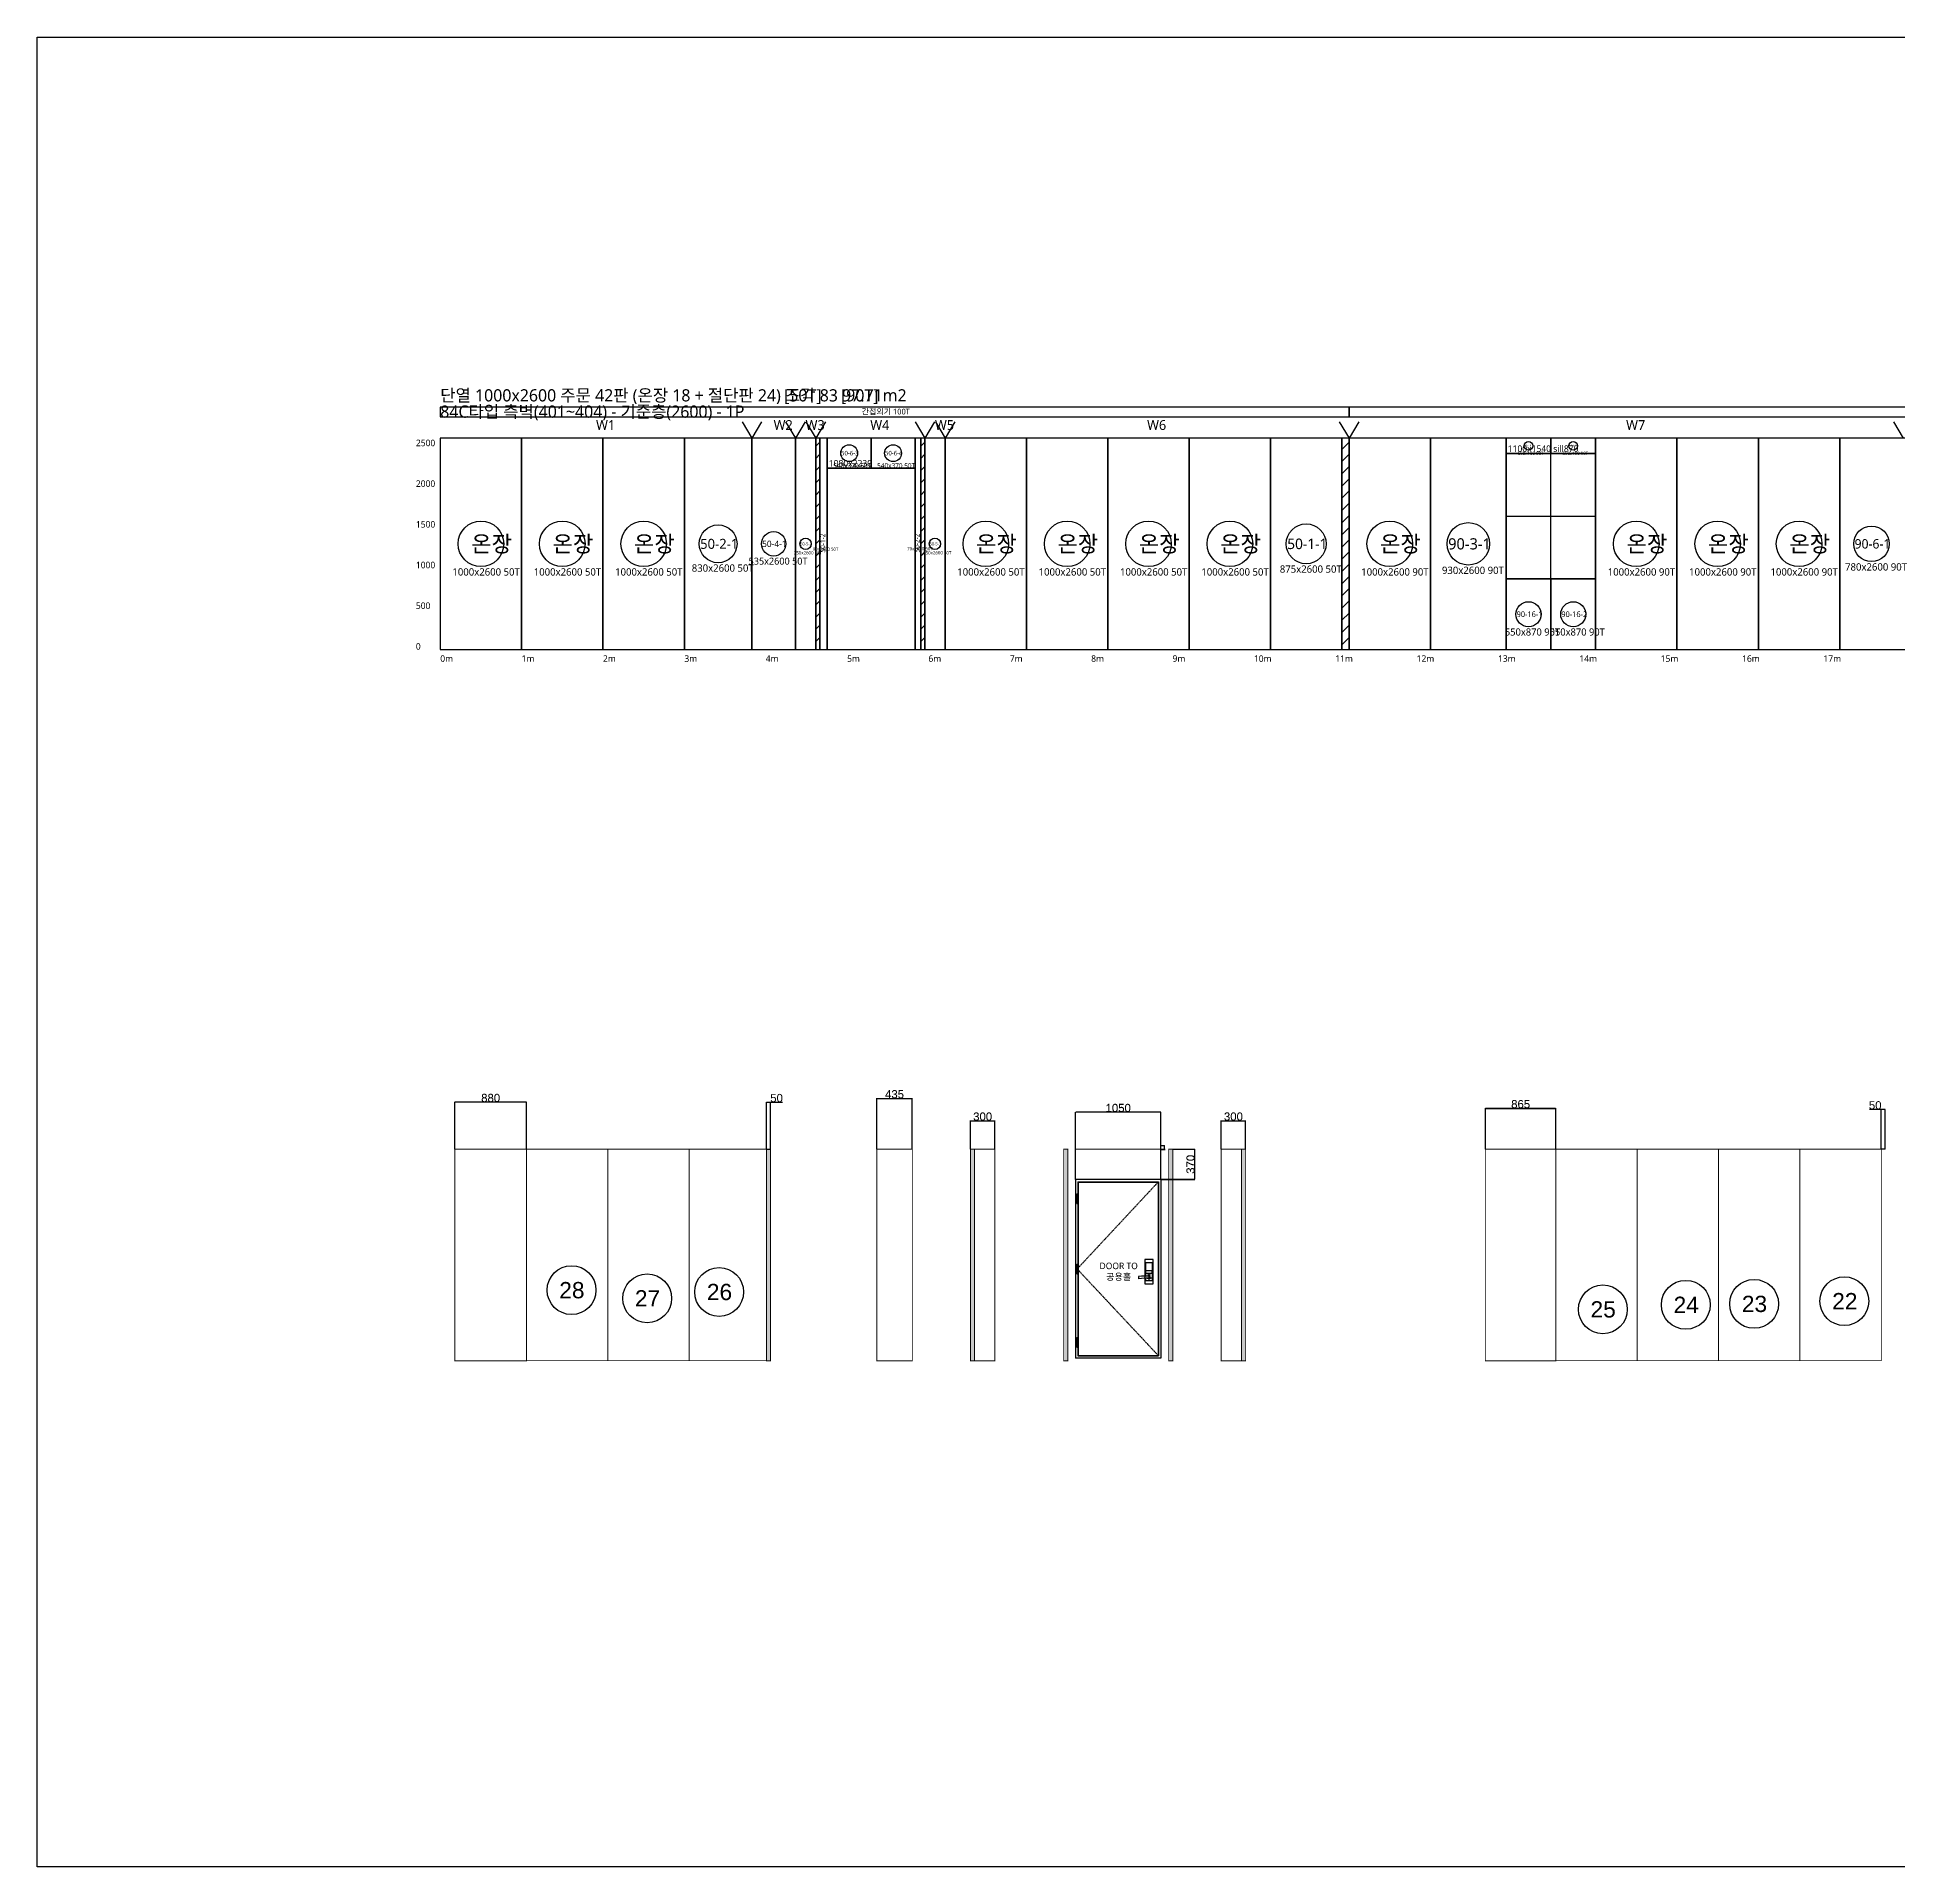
# Model space of a CAD drawing. Header units: millimetres. Extents: x 55547 to 190849, y 191990 to 326950.
# Drawn here: x 55547 to 78426, y 304468 to 326950 of the extents above; entities that cross this region are included whole.
import ezdxf
from ezdxf.enums import TextEntityAlignment as Align

# ---------------------------------------------------------------- set-up
doc = ezdxf.new("R2010")
doc.units = ezdxf.units.MM
doc.linetypes.add('CENN', pattern=[6.3, 4, -1, 0.3, -1])
doc.layers.get('Defpoints').update_dxf_attribs({"color": 144})
for name, color, linetype in [('000_50T 1pcs', 3, 'Continuous'), ('000_50T 갯수', 2, 'Continuous'), ('000_골조', 2, 'Continuous'), ('000_삭제분', 4, 'Continuous'), ('ELEV_DOOR', 6, 'Continuous'), ('ELEV_INSUL', 4, 'Continuous'), ('ELEV_INSUL_LAP', 30, 'Continuous'), ('ELEV_INSUL_TXT', 2, 'Continuous'), ('ELEV_OUTLINE', 7, 'Continuous'), ('ELEV_TEXT', 7, 'Continuous'), ('ELEV_WALL_DIV', 8, 'Continuous'), ('ELEV_WINDOW', 5, 'Continuous')]:
    doc.layers.add(name, color=color, linetype=linetype)
doc.styles.add('ELEV_KR', font='malgun.ttf')
doc.styles.get("Standard").update_dxf_attribs({"font": 'arial.ttf'})
doc.styles.add('YE-TEXT', font='malgun.ttf')
doc.dimstyles.new('ISO-25', dxfattribs={"dimtxt": 2.5, "dimasz": 2.5, "dimexe": 1.25, "dimexo": 0.625, "dimtad": 1, "dimtxsty": 'Standard', "dimcen": 2.5, "dimadec": 0, "dimazin": 0, "dimtfac": 1, "dimtmove": 0, "dimatfit": 3, "dimfxl": 1, "dimarcsym": 0})

# ---------------------------------------------------------------- blocks, each defined once
blk = doc.blocks.new('*D632')
at = {"layer": '000_50T 1pcs', "color": 0, "lineweight": -2, "transparency": 16777216}
for p, q in [((70099, 313287), (70099, 313637)), ((70101, 313636), (70396, 313636)), ((70399, 313287), (70399, 313637))]:
    blk.add_line(p, q, dxfattribs=at)
at = {"layer": '000_50T 1pcs', "color": 0, "transparency": 16777216}
for points in [[(70101, 313636), (70101, 313635), (70099, 313636)], [(70396, 313636), (70396, 313635), (70399, 313636)]]:
    blk.add_solid(points, dxfattribs=at)
at = {"layer": 'Defpoints', "color": 0, "transparency": 16777216}
for p in [(70399, 313636), (70099, 313286, 0), (70399, 313286, 0)]:
    blk.add_point(p, dxfattribs=at)
at = {"layer": '000_50T 1pcs', "color": 0, "transparency": 16777216, "insert": (70249, 313687), "char_height": 100, "attachment_point": 5}
blk.add_mtext('300', dxfattribs=at)
blk = doc.blocks.new('*D633')
at = {"layer": '000_50T 1pcs', "color": 0, "lineweight": -2, "transparency": 16777216}
for p, q in [((69504, 313286), (69775, 313286)), ((69773, 312919), (69773, 313284)), ((69359, 312916), (69775, 312916))]:
    blk.add_line(p, q, dxfattribs=at)
at = {"layer": '000_50T 1pcs', "color": 0, "transparency": 16777216}
for points in [[(69773, 313284), (69774, 313284), (69773, 313286)], [(69773, 312919), (69774, 312919), (69773, 312916)]]:
    blk.add_solid(points, dxfattribs=at)
at = {"layer": 'Defpoints', "color": 0, "transparency": 16777216}
for p in [(69503, 313286, 0), (69773, 313286), (69358, 312916, 0)]:
    blk.add_point(p, dxfattribs=at)
at = {"layer": '000_50T 1pcs', "color": 0, "transparency": 16777216, "insert": (69722, 313101), "char_height": 100, "attachment_point": 5, "rotation": 90}
blk.add_mtext('370', dxfattribs=at)
blk = doc.blocks.new('*D634')
at = {"layer": '000_50T 1pcs', "color": 0, "lineweight": -2, "transparency": 16777216}
for p, q in [((68308, 312917), (68308, 313742)), ((69356, 313741), (68311, 313741)), ((69358, 312917), (69358, 313742))]:
    blk.add_line(p, q, dxfattribs=at)
at = {"layer": '000_50T 1pcs', "color": 0, "transparency": 16777216}
for points in [[(68311, 313741), (68311, 313741), (68308, 313741)], [(69356, 313741), (69356, 313741), (69358, 313741)]]:
    blk.add_solid(points, dxfattribs=at)
at = {"layer": 'Defpoints', "color": 0, "transparency": 16777216}
for p in [(68308, 313741), (68308, 312916, 0), (69358, 312916, 0)]:
    blk.add_point(p, dxfattribs=at)
at = {"layer": '000_50T 1pcs', "color": 0, "transparency": 16777216, "insert": (68833, 313793), "char_height": 100, "attachment_point": 5}
blk.add_mtext('1050', dxfattribs=at)
blk = doc.blocks.new('*D635')
at = {"layer": '000_50T 1pcs', "color": 0, "lineweight": -2, "transparency": 16777216}
for p, q in [((67017, 313287), (67017, 313637)), ((67020, 313636), (67315, 313636)), ((67317, 313287), (67317, 313637))]:
    blk.add_line(p, q, dxfattribs=at)
at = {"layer": '000_50T 1pcs', "color": 0, "transparency": 16777216}
for points in [[(67020, 313636), (67020, 313635), (67017, 313636)], [(67315, 313636), (67315, 313635), (67317, 313636)]]:
    blk.add_solid(points, dxfattribs=at)
at = {"layer": 'Defpoints', "color": 0, "transparency": 16777216}
for p in [(67317, 313636), (67017, 313286, 0), (67317, 313286, 0)]:
    blk.add_point(p, dxfattribs=at)
at = {"layer": '000_50T 1pcs', "color": 0, "transparency": 16777216, "insert": (67167, 313687), "char_height": 100, "attachment_point": 5}
blk.add_mtext('300', dxfattribs=at)
blk = doc.blocks.new('*D636')
at = {"layer": '000_골조', "color": 0, "lineweight": -2, "transparency": 16777216}
for p, q in [((69358, 313287), (69358, 313333)), ((69361, 313332), (69400, 313332)), ((69403, 313287), (69403, 313333))]:
    blk.add_line(p, q, dxfattribs=at)
at = {"layer": '000_골조', "color": 0, "transparency": 16777216}
for points in [[(69361, 313333), (69361, 313332), (69358, 313332)], [(69400, 313333), (69400, 313332), (69403, 313332)]]:
    blk.add_solid(points, dxfattribs=at)
at = {"layer": 'Defpoints', "color": 0, "transparency": 16777216}
for p in [(69358, 313286), (69403, 313332), (69403, 313286, 0)]:
    blk.add_point(p, dxfattribs=at)
at = {"layer": '000_골조', "color": 0, "transparency": 16777216, "insert": (69381, 313334), "char_height": 2.5, "attachment_point": 5}
blk.add_mtext('44,38', dxfattribs=at)
blk = doc.blocks.new('*D574')
at = {"layer": '000_50T 1pcs', "color": 0, "lineweight": -2, "transparency": 16777216}
for p, q in [((78211, 313773), (78065, 313773)), ((78211, 313287), (78211, 313775)), ((78259, 313773), (78214, 313773)), ((78261, 313287), (78261, 313775))]:
    blk.add_line(p, q, dxfattribs=at)
at = {"layer": '000_50T 1pcs', "color": 0, "transparency": 16777216}
for points in [[(78214, 313774), (78214, 313773), (78211, 313773)], [(78259, 313774), (78259, 313773), (78261, 313773)]]:
    blk.add_solid(points, dxfattribs=at)
at = {"layer": 'Defpoints', "color": 0, "transparency": 16777216}
for p in [(78211, 313773), (78211, 313286), (78261, 313286)]:
    blk.add_point(p, dxfattribs=at)
at = {"layer": '000_50T 1pcs', "color": 0, "lineweight": 30, "transparency": 16777216, "insert": (78137, 313825), "char_height": 100, "attachment_point": 5}
blk.add_mtext('50', dxfattribs=at)
blk = doc.blocks.new('*D575')
at = {"layer": '000_50T 1pcs', "color": 0, "lineweight": -2, "transparency": 16777216}
for p, q in [((73346, 313287), (73346, 313790)), ((73349, 313789), (74209, 313789)), ((74211, 313287), (74211, 313790))]:
    blk.add_line(p, q, dxfattribs=at)
at = {"layer": '000_50T 1pcs', "color": 0, "transparency": 16777216}
for points in [[(73349, 313789), (73349, 313788), (73346, 313789)], [(74209, 313789), (74209, 313788), (74211, 313789)]]:
    blk.add_solid(points, dxfattribs=at)
at = {"layer": 'Defpoints', "color": 0, "transparency": 16777216}
for p in [(74211, 313789), (73346, 313286), (74211, 313286)]:
    blk.add_point(p, dxfattribs=at)
at = {"layer": '000_50T 1pcs', "color": 0, "lineweight": 30, "transparency": 16777216, "insert": (73779, 313840), "char_height": 100, "attachment_point": 5}
blk.add_mtext('865', dxfattribs=at)
blk = doc.blocks.new('*D576')
at = {"layer": '000_50T 1pcs', "color": 0, "lineweight": -2, "transparency": 16777216}
for p, q in [((65867, 313287), (65867, 313911)), ((65869, 313910), (66299, 313910)), ((66302, 313287), (66302, 313911))]:
    blk.add_line(p, q, dxfattribs=at)
at = {"layer": '000_50T 1pcs', "color": 0, "transparency": 16777216}
for points in [[(65869, 313910), (65869, 313909), (65867, 313910)], [(66299, 313910), (66299, 313909), (66302, 313910)]]:
    blk.add_solid(points, dxfattribs=at)
at = {"layer": 'Defpoints', "color": 0, "transparency": 16777216}
for p in [(66302, 313910), (65867, 313286), (66302, 313286)]:
    blk.add_point(p, dxfattribs=at)
at = {"layer": '000_50T 1pcs', "color": 0, "lineweight": 30, "transparency": 16777216, "insert": (66084, 313961), "char_height": 100, "attachment_point": 5}
blk.add_mtext('435', dxfattribs=at)
blk = doc.blocks.new('*D577')
at = {"layer": '000_50T 1pcs', "color": 0, "lineweight": -2, "transparency": 16777216}
for p, q in [((64510, 313287), (64510, 313864)), ((64512, 313862), (64557, 313862)), ((64560, 313287), (64560, 313864)), ((64560, 313862), (64706, 313862))]:
    blk.add_line(p, q, dxfattribs=at)
at = {"layer": '000_50T 1pcs', "color": 0, "transparency": 16777216}
for points in [[(64512, 313863), (64512, 313862), (64510, 313862)], [(64557, 313863), (64557, 313862), (64560, 313862)]]:
    blk.add_solid(points, dxfattribs=at)
at = {"layer": 'Defpoints', "color": 0, "transparency": 16777216}
for p in [(64560, 313862), (64510, 313286), (64560, 313286)]:
    blk.add_point(p, dxfattribs=at)
at = {"layer": '000_50T 1pcs', "color": 0, "lineweight": 30, "transparency": 16777216, "insert": (64634, 313914), "char_height": 100, "attachment_point": 5}
blk.add_mtext('50', dxfattribs=at)
blk = doc.blocks.new('*D578')
at = {"layer": '000_50T 1pcs', "color": 0, "lineweight": -2, "transparency": 16777216}
for p, q in [((60680, 313287), (60680, 313866)), ((61557, 313864), (60682, 313864)), ((61560, 313287), (61560, 313866))]:
    blk.add_line(p, q, dxfattribs=at)
at = {"layer": '000_50T 1pcs', "color": 0, "transparency": 16777216}
for points in [[(60682, 313865), (60682, 313864), (60680, 313864)], [(61557, 313865), (61557, 313864), (61560, 313864)]]:
    blk.add_solid(points, dxfattribs=at)
at = {"layer": 'Defpoints', "color": 0, "transparency": 16777216}
for p in [(60680, 313864), (60680, 313286), (61560, 313286)]:
    blk.add_point(p, dxfattribs=at)
at = {"layer": '000_50T 1pcs', "color": 0, "lineweight": 30, "transparency": 16777216, "insert": (61120, 313916), "char_height": 100, "attachment_point": 5}
blk.add_mtext('880', dxfattribs=at)
blk = doc.blocks.new('*D531')
at = {"layer": '000_삭제분', "color": 0, "lineweight": -2, "transparency": 16777216}
for p, q in [((70099, 313285), (70099, 313634)), ((70101, 313633), (70396, 313633)), ((70399, 313285), (70399, 313634))]:
    blk.add_line(p, q, dxfattribs=at)
at = {"layer": '000_삭제분', "color": 0, "transparency": 16777216}
for points in [[(70101, 313634), (70101, 313633), (70099, 313633)], [(70396, 313634), (70396, 313633), (70399, 313633)]]:
    blk.add_solid(points, dxfattribs=at)
at = {"layer": 'Defpoints', "color": 0, "transparency": 16777216}
for p in [(70399, 313633), (70099, 313284, 0), (70399, 313284, 0)]:
    blk.add_point(p, dxfattribs=at)
at = {"layer": '000_삭제분', "color": 0, "transparency": 16777216, "insert": (70249, 313685), "char_height": 100, "attachment_point": 5}
blk.add_mtext('300', dxfattribs=at)
blk = doc.blocks.new('*D532')
at = {"layer": '000_삭제분', "color": 0, "lineweight": -2, "transparency": 16777216}
for p, q in [((69504, 313284), (69775, 313284)), ((69773, 312916), (69773, 313281)), ((69359, 312914), (69775, 312914))]:
    blk.add_line(p, q, dxfattribs=at)
at = {"layer": '000_삭제분', "color": 0, "transparency": 16777216}
for points in [[(69773, 313281), (69774, 313281), (69773, 313284)], [(69773, 312916), (69774, 312916), (69773, 312914)]]:
    blk.add_solid(points, dxfattribs=at)
at = {"layer": 'Defpoints', "color": 0, "transparency": 16777216}
for p in [(69503, 313284, 0), (69773, 313284), (69358, 312914, 0)]:
    blk.add_point(p, dxfattribs=at)
at = {"layer": '000_삭제분', "color": 0, "transparency": 16777216, "insert": (69722, 313099), "char_height": 100, "attachment_point": 5, "rotation": 90}
blk.add_mtext('370', dxfattribs=at)
blk = doc.blocks.new('*D533')
at = {"layer": '000_삭제분', "color": 0, "lineweight": -2, "transparency": 16777216}
for p, q in [((68308, 312915), (68308, 313740)), ((69356, 313739), (68311, 313739)), ((69358, 312915), (69358, 313740))]:
    blk.add_line(p, q, dxfattribs=at)
at = {"layer": '000_삭제분', "color": 0, "transparency": 16777216}
for points in [[(68311, 313739), (68311, 313738), (68308, 313739)], [(69356, 313739), (69356, 313738), (69358, 313739)]]:
    blk.add_solid(points, dxfattribs=at)
at = {"layer": 'Defpoints', "color": 0, "transparency": 16777216}
for p in [(68308, 313739), (68308, 312914, 0), (69358, 312914, 0)]:
    blk.add_point(p, dxfattribs=at)
at = {"layer": '000_삭제분', "color": 0, "transparency": 16777216, "insert": (68833, 313790), "char_height": 100, "attachment_point": 5}
blk.add_mtext('1050', dxfattribs=at)
blk = doc.blocks.new('*D534')
at = {"layer": '000_삭제분', "color": 0, "lineweight": -2, "transparency": 16777216}
for p, q in [((67017, 313285), (67017, 313634)), ((67020, 313633), (67315, 313633)), ((67317, 313285), (67317, 313634))]:
    blk.add_line(p, q, dxfattribs=at)
at = {"layer": '000_삭제분', "color": 0, "transparency": 16777216}
for points in [[(67020, 313634), (67020, 313633), (67017, 313633)], [(67315, 313634), (67315, 313633), (67317, 313633)]]:
    blk.add_solid(points, dxfattribs=at)
at = {"layer": 'Defpoints', "color": 0, "transparency": 16777216}
for p in [(67317, 313633), (67017, 313284, 0), (67317, 313284, 0)]:
    blk.add_point(p, dxfattribs=at)
at = {"layer": '000_삭제분', "color": 0, "transparency": 16777216, "insert": (67167, 313685), "char_height": 100, "attachment_point": 5}
blk.add_mtext('300', dxfattribs=at)
blk = doc.blocks.new('*D624')
at = {"layer": '000_삭제분', "color": 0, "lineweight": -2, "transparency": 16777216}
for p, q in [((73346, 313285), (73346, 313787)), ((73349, 313786), (74209, 313786)), ((74211, 313285), (74211, 313787))]:
    blk.add_line(p, q, dxfattribs=at)
at = {"layer": '000_삭제분', "color": 0, "transparency": 16777216}
for points in [[(73349, 313786), (73349, 313786), (73346, 313786)], [(74209, 313786), (74209, 313786), (74211, 313786)]]:
    blk.add_solid(points, dxfattribs=at)
at = {"layer": 'Defpoints', "color": 0, "transparency": 16777216}
for p in [(74211, 313786), (73346, 313284), (74211, 313284)]:
    blk.add_point(p, dxfattribs=at)
at = {"layer": '000_삭제분', "color": 0, "lineweight": 30, "transparency": 16777216, "insert": (73779, 313838), "char_height": 100, "attachment_point": 5}
blk.add_mtext('865', dxfattribs=at)
blk = doc.blocks.new('*D539')
at = {"layer": '000_삭제분', "color": 0, "lineweight": -2, "transparency": 16777216}
for p, q in [((65867, 313285), (65867, 313908)), ((65869, 313907), (66299, 313907)), ((66302, 313285), (66302, 313908))]:
    blk.add_line(p, q, dxfattribs=at)
at = {"layer": '000_삭제분', "color": 0, "transparency": 16777216}
for points in [[(65869, 313908), (65869, 313907), (65867, 313907)], [(66299, 313908), (66299, 313907), (66302, 313907)]]:
    blk.add_solid(points, dxfattribs=at)
at = {"layer": 'Defpoints', "color": 0, "transparency": 16777216}
for p in [(66302, 313907), (65867, 313284), (66302, 313284)]:
    blk.add_point(p, dxfattribs=at)
at = {"layer": '000_삭제분', "color": 0, "lineweight": 30, "transparency": 16777216, "insert": (66084, 313959), "char_height": 100, "attachment_point": 5}
blk.add_mtext('435', dxfattribs=at)
blk = doc.blocks.new('*D625')
at = {"layer": '000_삭제분', "color": 0, "lineweight": -2, "transparency": 16777216}
for p, q in [((60680, 313285), (60680, 313863)), ((61557, 313862), (60682, 313862)), ((61560, 313285), (61560, 313863))]:
    blk.add_line(p, q, dxfattribs=at)
at = {"layer": '000_삭제분', "color": 0, "transparency": 16777216}
for points in [[(60682, 313862), (60682, 313862), (60680, 313862)], [(61557, 313862), (61557, 313862), (61560, 313862)]]:
    blk.add_solid(points, dxfattribs=at)
at = {"layer": 'Defpoints', "color": 0, "transparency": 16777216}
for p in [(60680, 313862), (60680, 313284), (61560, 313284)]:
    blk.add_point(p, dxfattribs=at)
at = {"layer": '000_삭제분', "color": 0, "lineweight": 30, "transparency": 16777216, "insert": (61120, 313914), "char_height": 100, "attachment_point": 5}
blk.add_mtext('880', dxfattribs=at)

msp = doc.modelspace()

# ---------------------------------------------------------------- hatches: boundary and pattern name
at = {"layer": '000_50T 1pcs', "transparency": 33554687}
h = msp.add_hatch(dxfattribs=at)
h.set_pattern_fill('HOUND', color=1)
h.set_pattern_definition([(0, (-163512.7328, 117798.23), (6.35, 1.5875), [25.4, -12.7]), (90, (-163512.7328, 117798.23), (-1.5875, -6.35), [25.4, -12.7])])
h.paths.add_polyline_path([(64509.74, 313286.429), (64559.74, 313286.429), (64559.74, 310685.804), (64509.74, 310685.804)])
h = msp.add_hatch(dxfattribs=at)
h.set_pattern_fill('HOUND', color=1)
h.set_pattern_definition([(0, (-166020.3228, 117798.23), (6.35, 1.5875), [25.4, -12.7]), (90, (-166020.3228, 117798.23), (-1.5875, -6.35), [25.4, -12.7])])
h.paths.add_polyline_path([(67017.33, 313286.429), (67067.33, 313286.429), (67067.33, 310685.804), (67017.33, 310685.804)])
h = msp.add_hatch(dxfattribs=at)
h.set_pattern_fill('HOUND', color=1)
h.set_pattern_definition([(0, (-167166.4466, 117798.23), (6.35, 1.5875), [25.4, -12.7]), (90, (-167166.4466, 117798.23), (-1.5875, -6.35), [25.4, -12.7])])
h.paths.add_polyline_path([(68163.454, 313286.429), (68213.454, 313286.429), (68213.454, 310685.804), (68163.454, 310685.804)])
h = msp.add_hatch(dxfattribs=at)
h.set_pattern_fill('HOUND', color=1)
h.set_pattern_definition([(0, (-168456.4466, 117798.23), (6.35, 1.5875), [25.4, -12.7]), (90, (-168456.4466, 117798.23), (-1.5875, -6.35), [25.4, -12.7])])
h.paths.add_polyline_path([(69453.454, 313286.429), (69503.454, 313286.429), (69503.454, 310685.804), (69453.454, 310685.804)])
h = msp.add_hatch(dxfattribs=at)
h.set_pattern_fill('HOUND', color=1)
h.set_pattern_definition([(0, (-169351.582, 117798.23), (6.35, 1.5875), [25.4, -12.7]), (90, (-169351.582, 117798.23), (-1.5875, -6.35), [25.4, -12.7])])
h.paths.add_polyline_path([(70348.589, 313286.429), (70398.589, 313286.429), (70398.589, 310685.804), (70348.589, 310685.804)])

# ---------------------------------------------------------------- linework, layer by layer
for p, q in [((68308.454, 312916.429), (69358.454, 312916.429)), ((68308.454, 312916.429), (68308.454, 310716.429)), ((69358.454, 312916.429), (69358.454, 310716.429)), ((68323.454, 312616.429), (68323.454, 312736.429)), ((68323.454, 312736.429), (68341.454, 312736.429)), ((68323.454, 312713.429), (68341.454, 312713.429)), ((68323.454, 312708.429), (68341.454, 312708.429)), ((68323.454, 312644.429), (68341.454, 312644.429)), ((68323.454, 312639.429), (68341.454, 312639.429)), ((68323.454, 312616.429), (68341.454, 312616.429)), ((68341.454, 312616.429), (68341.454, 312736.429)), ((68323.454, 311753.929), (68323.454, 311873.929)), ((68323.454, 311873.929), (68341.454, 311873.929)), ((68323.454, 311850.929), (68341.454, 311850.929)), ((68341.454, 311753.929), (68341.454, 311873.929)), ((68323.454, 311845.929), (68341.454, 311845.929)), ((68323.454, 311781.929), (68341.454, 311781.929)), ((68323.454, 311776.929), (68341.454, 311776.929)), ((68323.454, 311753.929), (68341.454, 311753.929)), ((68323.454, 310851.429), (68323.454, 310971.429)), ((68323.454, 310971.429), (68341.454, 310971.429)), ((68323.454, 310948.429), (68341.454, 310948.429)), ((68323.454, 310943.429), (68341.454, 310943.429)), ((68341.454, 310851.429), (68341.454, 310971.429)), ((69358.454, 310716.429), (68308.454, 310716.429)), ((68323.454, 310879.429), (68341.454, 310879.429)), ((68323.454, 310874.429), (68341.454, 310874.429)), ((68323.454, 310851.429), (68341.454, 310851.429))]:
    msp.add_line(p, q)
at = {"color": 1, "linetype": 'CENN', "ltscale": 2}
for p, q in [((69328.454, 312886.429), (68328.454, 311813.929)), ((68328.454, 311813.929), (69328.454, 310746.429))]:
    msp.add_line(p, q, dxfattribs=at)
at = {"color": 4}
for p, q in [((68338.454, 312886.429), (69328.454, 312886.429)), ((68338.454, 312886.429), (68338.454, 312736.429)), ((69328.454, 312886.429), (69328.454, 310746.429)), ((68338.454, 311753.929), (68338.454, 310971.429)), ((68338.454, 310851.429), (68338.454, 310746.429)), ((68338.454, 310746.429), (69328.454, 310746.429))]:
    msp.add_line(p, q, dxfattribs=at)
at = {"color": 8}
for p, q in [((68342.454, 312882.429), (68342.454, 310752.429)), ((68342.454, 312882.429), (69324.454, 312882.429)), ((69324.454, 312882.429), (69324.454, 310752.429)), ((68338.454, 312616.429), (68338.454, 311873.929)), ((68342.454, 310752.429), (69324.454, 310752.429))]:
    msp.add_line(p, q, dxfattribs=at)
at = {"ltscale": 3}
for p, q in [((68332.454, 312614.429), (68332.454, 312738.429)), ((68332.454, 311751.929), (68332.454, 311875.929)), ((68332.454, 310849.429), (68332.454, 310973.429))]:
    msp.add_line(p, q, dxfattribs=at)
at = {"color": 5}
for p, q in [((69170.497, 311893.319), (69250.497, 311893.319)), ((69170.497, 311726.417), (69170.497, 311893.319)), ((69250.497, 311893.319), (69250.497, 311668.319)), ((69250.497, 311789.504), (69170.497, 311789.504)), ((69170.497, 311759.504), (69170.497, 311789.504)), ((69250.497, 311759.504), (69170.497, 311759.504)), ((69170.497, 311668.319), (69170.497, 311698.727)), ((69250.497, 311668.319), (69170.497, 311668.319)), ((69224.342, 311692.584), (69224.342, 311720.274)), ((69250.497, 311759.504), (69250.497, 311789.504))]:
    msp.add_line(p, q, dxfattribs=at)
at = {"color": 1}
for p, q in [((69175.497, 311706.429), (69245.497, 311706.429)), ((69210.497, 311741.429), (69210.497, 311671.429))]:
    msp.add_line(p, q, dxfattribs=at)
for points in [[(55546.931, 326950.214), (141092.029, 326950.214), (141092.029, 304467.681), (55546.931, 304467.681)], [(69260.497, 311930.819), (69160.497, 311930.819), (69160.497, 311630.819), (69260.497, 311630.819)]]:
    msp.add_lwpolyline(points, close=True)
at = {"color": 5}
msp.add_lwpolyline([(69201.497, 311743.633), (69219.497, 311743.633), (69219.497, 311738.633), (69201.497, 311738.633)], close=True, dxfattribs=at)
msp.add_circle((69210.497, 311741.429), 10, dxfattribs=at)
for centre, radius, start, end in [((69170.071, 311707.413), 89.367, 171.6973404, 189.5517202), ((69153.142, 311335.237), 391.565, 79.5234375, 100.4765625), ((69153.142, 311307.547), 391.565, 79.5234375, 100.4765625)]:
    msp.add_arc(centre, radius, start, end, dxfattribs=at)
at = {"layer": '000_50T 1pcs', "lineweight": 30, "const_width": 10}
for points in [[(60679.74, 313286.429), (61559.74, 313286.429), (61559.74, 310686.429), (60679.74, 310686.429)], [(65866.729, 313286.429), (66301.729, 313286.429), (66301.729, 310686.429), (65866.729, 310686.429)], [(73346.188, 313286.429), (74211.188, 313286.429), (74211.188, 310686.429), (73346.188, 310686.429)]]:
    msp.add_lwpolyline(points, close=True, dxfattribs=at)
at = {"layer": '000_50T 1pcs', "const_width": 10}
for points in [[(62559.74, 313286.429), (62559.74, 310686.429), (61559.74, 310686.429), (61559.74, 313286.429)], [(63559.74, 313286.429), (63559.74, 310686.429), (62559.74, 310686.429), (62559.74, 313286.429)], [(64559.74, 313286.429), (64559.74, 310686.429), (63559.74, 310686.429), (63559.74, 313286.429)], [(67317.33, 313286.429), (67017.33, 313286.429), (67017.33, 310686.429), (67317.33, 310686.429)], [(70398.589, 313286.429), (70098.589, 313286.429), (70098.589, 310686.429), (70398.589, 310686.429)], [(75211.188, 313286.429), (75211.188, 310686.429), (74211.188, 310686.429), (74211.188, 313286.429)], [(76211.188, 313286.429), (76211.188, 310686.429), (75211.188, 310686.429), (75211.188, 313286.429)], [(77211.188, 313286.429), (77211.188, 310686.429), (76211.188, 310686.429), (76211.188, 313286.429)], [(78211.188, 313286.429), (78211.188, 310686.429), (77211.188, 310686.429), (77211.188, 313286.429)]]:
    msp.add_lwpolyline(points, close=True, dxfattribs=at)
at = {"layer": '000_50T 1pcs', "color": 1, "const_width": 10}
for points in [[(64509.74, 313286.429), (64559.74, 313286.429), (64559.74, 310685.804), (64509.74, 310685.804)], [(67017.33, 313286.429), (67067.33, 313286.429), (67067.33, 310685.804), (67017.33, 310685.804)], [(68163.454, 313286.429), (68213.454, 313286.429), (68213.454, 310685.804), (68163.454, 310685.804)], [(69453.454, 313286.429), (69503.454, 313286.429), (69503.454, 310685.804), (69453.454, 310685.804)], [(70348.589, 313286.429), (70398.589, 313286.429), (70398.589, 310685.804), (70348.589, 310685.804)]]:
    msp.add_lwpolyline(points, close=True, dxfattribs=at)
at = {"layer": '000_50T 1pcs', "lineweight": 30}
for points in [[(64509.74, 313286.429), (64559.74, 313286.429)], [(78261.188, 313286.429), (78211.188, 313286.429)]]:
    msp.add_lwpolyline(points, dxfattribs=at)
at = {"layer": '000_50T 1pcs', "const_width": 10, "elevation": 0}
msp.add_lwpolyline([(69358.454, 312917.054), (69358.454, 313286.429), (68308.454, 313286.429), (68308.454, 312917.054)], close=True, dxfattribs=at)
at = {"layer": '000_50T 1pcs', "elevation": 0}
msp.add_lwpolyline([(69358.454, 313286.429), (69408.454, 313286.429)], dxfattribs=at)
at = {"layer": '000_50T 갯수', "color": 2, "lineweight": 30}
for centre in [(62114.38, 311553.42), (63043.59, 311452.662), (63928.019, 311531.029), (75808.919, 311373.399), (76648.567, 311384.594), (77756.901, 311418.18), (74790.147, 311317.423)]:
    msp.add_circle(centre, 300, dxfattribs=at)
at = {"layer": '000_삭제분', "color": 1, "lineweight": 30, "const_width": 10, "elevation": 0}
for points in [[(60679.74, 313283.929), (61559.74, 313283.929), (61559.74, 310683.929), (60679.74, 310683.929)], [(65866.729, 313283.929), (66301.729, 313283.929), (66301.729, 310683.929), (65866.729, 310683.929)], [(73346.188, 313283.929), (74211.188, 313283.929), (74211.188, 310683.929), (73346.188, 310683.929)]]:
    msp.add_lwpolyline(points, close=True, dxfattribs=at)
at = {"layer": '000_삭제분', "color": 1, "const_width": 10, "elevation": 0}
for points in [[(67317.33, 313283.929), (67017.33, 313283.929), (67017.33, 310683.929), (67317.33, 310683.929)], [(70398.589, 313283.929), (70098.589, 313283.929), (70098.589, 310683.929), (70398.589, 310683.929)]]:
    msp.add_lwpolyline(points, close=True, dxfattribs=at)
at = {"layer": '000_삭제분', "color": 1, "const_width": 10}
msp.add_lwpolyline([(69358.454, 312914.554), (69358.454, 313283.929), (68308.454, 313283.929), (68308.454, 312914.554)], close=True, dxfattribs=at)
at = {"layer": '000_삭제분', "color": 1}
msp.add_lwpolyline([(69358.454, 313283.929), (69408.454, 313283.929)], dxfattribs=at)
at = {"layer": 'ELEV_DOOR'}
for p, q in [((66335.574, 321654.738), (65255.574, 321654.738)), ((65255.574, 321654.738), (65255.574, 319424.738)), ((66335.574, 319424.738), (66335.574, 321654.738)), ((65255.574, 319424.738), (66335.574, 319424.738))]:
    msp.add_line(p, q, dxfattribs=at)
at = {"layer": 'ELEV_INSUL', "color": 5}
for p, q in [((71670.574, 322404.738), (60500.574, 322404.738)), ((60500.574, 322404.738), (60500.574, 322284.738)), ((71670.574, 322284.738), (71670.574, 322404.738)), ((60500.574, 322284.738), (71670.574, 322284.738))]:
    msp.add_line(p, q, dxfattribs=at)
at = {"layer": 'ELEV_INSUL', "color": 30}
for p, q in [((90775.574, 322404.738), (71670.574, 322404.738)), ((71670.574, 322404.738), (71670.574, 322284.738)), ((71670.574, 322284.738), (90775.574, 322284.738))]:
    msp.add_line(p, q, dxfattribs=at)
at = {"layer": 'ELEV_INSUL'}
for p, q in [((64210.574, 322224.738), (64330.574, 322024.738)), ((64450.574, 322224.738), (64330.574, 322024.738)), ((64745.574, 322224.738), (64865.574, 322024.738)), ((64985.574, 322224.738), (64865.574, 322024.738)), ((64995.574, 322224.738), (65115.574, 322024.738)), ((65235.574, 322224.738), (65115.574, 322024.738)), ((66335.574, 322224.738), (66455.574, 322024.738)), ((66575.574, 322224.738), (66455.574, 322024.738)), ((66585.574, 322224.738), (66705.574, 322024.738)), ((66825.574, 322224.738), (66705.574, 322024.738)), ((71550.574, 322224.738), (71670.574, 322024.738)), ((71790.574, 322224.738), (71670.574, 322024.738)), ((78360.574, 322224.738), (78480.574, 322024.738))]:
    msp.add_line(p, q, dxfattribs=at)
at = {"layer": 'ELEV_INSUL', "color": 4}
for p, q in [((61500.574, 322024.738), (60500.574, 322024.738)), ((60500.574, 322024.738), (60500.574, 319424.738)), ((61500.574, 319424.738), (61500.574, 322024.738)), ((62500.574, 322024.738), (61500.574, 322024.738)), ((61500.574, 322024.738), (61500.574, 319424.738)), ((62500.574, 319424.738), (62500.574, 322024.738)), ((63500.574, 322024.738), (62500.574, 322024.738)), ((62500.574, 322024.738), (62500.574, 319424.738)), ((63500.574, 319424.738), (63500.574, 322024.738)), ((64330.574, 322024.738), (63500.574, 322024.738)), ((63500.574, 322024.738), (63500.574, 319424.738)), ((64330.574, 319424.738), (64330.574, 322024.738)), ((64865.574, 322024.738), (64330.574, 322024.738)), ((64330.574, 322024.738), (64330.574, 319424.738)), ((64865.574, 319424.738), (64865.574, 322024.738)), ((65115.574, 322024.738), (64865.574, 322024.738)), ((64865.574, 322024.738), (64865.574, 319424.738)), ((65115.574, 319424.738), (65115.574, 322024.738)), ((65255.574, 322024.738), (65165.574, 322024.738)), ((65165.574, 322024.738), (65165.574, 319424.738)), ((65255.574, 319424.738), (65255.574, 322024.738)), ((65795.574, 322024.738), (65255.574, 322024.738)), ((65255.574, 322024.738), (65255.574, 321654.738)), ((65795.574, 321654.738), (65795.574, 322024.738)), ((66335.574, 322024.738), (65795.574, 322024.738)), ((65795.574, 322024.738), (65795.574, 321654.738)), ((66405.574, 322024.738), (66335.574, 322024.738)), ((66335.574, 322024.738), (66335.574, 319424.738)), ((66335.574, 321654.738), (66335.574, 322024.738)), ((66405.574, 319424.738), (66405.574, 322024.738)), ((66705.574, 322024.738), (66455.574, 322024.738)), ((66455.574, 322024.738), (66455.574, 319424.738)), ((66705.574, 319424.738), (66705.574, 322024.738)), ((67705.574, 322024.738), (66705.574, 322024.738)), ((66705.574, 322024.738), (66705.574, 319424.738)), ((67705.574, 319424.738), (67705.574, 322024.738)), ((68705.574, 322024.738), (67705.574, 322024.738)), ((67705.574, 322024.738), (67705.574, 319424.738)), ((68705.574, 319424.738), (68705.574, 322024.738)), ((69705.574, 322024.738), (68705.574, 322024.738)), ((68705.574, 322024.738), (68705.574, 319424.738)), ((69705.574, 319424.738), (69705.574, 322024.738)), ((70705.574, 322024.738), (69705.574, 322024.738)), ((69705.574, 322024.738), (69705.574, 319424.738)), ((70705.574, 319424.738), (70705.574, 322024.738)), ((71580.574, 322024.738), (70705.574, 322024.738)), ((70705.574, 322024.738), (70705.574, 319424.738)), ((71580.574, 319424.738), (71580.574, 322024.738)), ((72670.574, 322024.738), (71670.574, 322024.738)), ((71670.574, 322024.738), (71670.574, 319424.738)), ((72670.574, 319424.738), (72670.574, 322024.738)), ((73600.574, 322024.738), (72670.574, 322024.738)), ((72670.574, 322024.738), (72670.574, 319424.738)), ((73600.574, 319424.738), (73600.574, 322024.738)), ((74150.574, 322024.738), (73600.574, 322024.738)), ((73600.574, 322024.738), (73600.574, 321834.738)), ((74150.574, 321834.738), (74150.574, 322024.738)), ((74700.574, 322024.738), (74150.574, 322024.738)), ((74150.574, 322024.738), (74150.574, 321834.738)), ((75700.574, 322024.738), (74700.574, 322024.738)), ((74700.574, 322024.738), (74700.574, 319424.738)), ((74700.574, 321834.738), (74700.574, 322024.738)), ((75700.574, 319424.738), (75700.574, 322024.738)), ((76700.574, 322024.738), (75700.574, 322024.738)), ((75700.574, 322024.738), (75700.574, 319424.738)), ((76700.574, 319424.738), (76700.574, 322024.738)), ((77700.574, 322024.738), (76700.574, 322024.738)), ((76700.574, 322024.738), (76700.574, 319424.738)), ((77700.574, 319424.738), (77700.574, 322024.738)), ((78480.574, 322024.738), (77700.574, 322024.738)), ((77700.574, 322024.738), (77700.574, 319424.738)), ((73600.574, 321834.738), (74150.574, 321834.738)), ((74150.574, 321834.738), (74700.574, 321834.738)), ((65255.574, 321654.738), (65795.574, 321654.738)), ((65795.574, 321654.738), (66335.574, 321654.738)), ((74150.574, 320294.738), (73600.574, 320294.738)), ((73600.574, 320294.738), (73600.574, 319424.738)), ((74150.574, 319424.738), (74150.574, 320294.738)), ((74700.574, 320294.738), (74150.574, 320294.738)), ((74150.574, 320294.738), (74150.574, 319424.738)), ((74700.574, 319424.738), (74700.574, 320294.738)), ((60500.574, 319424.738), (61500.574, 319424.738)), ((61500.574, 319424.738), (62500.574, 319424.738)), ((62500.574, 319424.738), (63500.574, 319424.738)), ((63500.574, 319424.738), (64330.574, 319424.738)), ((64330.574, 319424.738), (64865.574, 319424.738)), ((64865.574, 319424.738), (65115.574, 319424.738)), ((65165.574, 319424.738), (65255.574, 319424.738)), ((66335.574, 319424.738), (66405.574, 319424.738)), ((66455.574, 319424.738), (66705.574, 319424.738)), ((66705.574, 319424.738), (67705.574, 319424.738)), ((67705.574, 319424.738), (68705.574, 319424.738)), ((68705.574, 319424.738), (69705.574, 319424.738)), ((69705.574, 319424.738), (70705.574, 319424.738)), ((70705.574, 319424.738), (71580.574, 319424.738)), ((71670.574, 319424.738), (72670.574, 319424.738)), ((72670.574, 319424.738), (73600.574, 319424.738)), ((73600.574, 319424.738), (74150.574, 319424.738)), ((74150.574, 319424.738), (74700.574, 319424.738)), ((74700.574, 319424.738), (75700.574, 319424.738)), ((75700.574, 319424.738), (76700.574, 319424.738)), ((76700.574, 319424.738), (77700.574, 319424.738)), ((77700.574, 319424.738), (78480.574, 319424.738))]:
    msp.add_line(p, q, dxfattribs=at)
at = {"layer": 'ELEV_INSUL_LAP'}
for p, q in [((65165.574, 322024.738), (65115.574, 322024.738)), ((65115.574, 322024.738), (65115.574, 319424.738)), ((65115.574, 321924.738), (65165.574, 321974.738)), ((65165.574, 319424.738), (65165.574, 322024.738)), ((66455.574, 322024.738), (66405.574, 322024.738)), ((66405.574, 322024.738), (66405.574, 319424.738)), ((66405.574, 321924.738), (66455.574, 321974.738)), ((66455.574, 319424.738), (66455.574, 322024.738)), ((71670.574, 322024.738), (71580.574, 322024.738)), ((71580.574, 322024.738), (71580.574, 319424.738)), ((71580.574, 321884.738), (71670.574, 321974.738)), ((71670.574, 319424.738), (71670.574, 322024.738)), ((65115.574, 321774.738), (65165.574, 321824.738)), ((66405.574, 321774.738), (66455.574, 321824.738)), ((71580.574, 321734.738), (71670.574, 321824.738)), ((65115.574, 321624.738), (65165.574, 321674.738)), ((65115.574, 321474.738), (65165.574, 321524.738)), ((66405.574, 321624.738), (66455.574, 321674.738)), ((66405.574, 321474.738), (66455.574, 321524.738)), ((71580.574, 321584.738), (71670.574, 321674.738)), ((71580.574, 321434.738), (71670.574, 321524.738)), ((65115.574, 321324.738), (65165.574, 321374.738)), ((66405.574, 321324.738), (66455.574, 321374.738)), ((71580.574, 321284.738), (71670.574, 321374.738)), ((65115.574, 321174.738), (65165.574, 321224.738)), ((65115.574, 321024.738), (65165.574, 321074.738)), ((66405.574, 321174.738), (66455.574, 321224.738)), ((66405.574, 321024.738), (66455.574, 321074.738)), ((71580.574, 321134.738), (71670.574, 321224.738)), ((71580.574, 320984.738), (71670.574, 321074.738)), ((65115.574, 320874.738), (65165.574, 320924.738)), ((65115.574, 320724.738), (65165.574, 320774.738)), ((66405.574, 320874.738), (66455.574, 320924.738)), ((66405.574, 320724.738), (66455.574, 320774.738)), ((71580.574, 320834.738), (71670.574, 320924.738)), ((71580.574, 320684.738), (71670.574, 320774.738)), ((65115.574, 320574.738), (65165.574, 320624.738)), ((66405.574, 320574.738), (66455.574, 320624.738)), ((71580.574, 320534.738), (71670.574, 320624.738)), ((65115.574, 320424.738), (65165.574, 320474.738)), ((65115.574, 320274.738), (65165.574, 320324.738)), ((66405.574, 320424.738), (66455.574, 320474.738)), ((66405.574, 320274.738), (66455.574, 320324.738)), ((71580.574, 320384.738), (71670.574, 320474.738)), ((71580.574, 320234.738), (71670.574, 320324.738)), ((65115.574, 320124.738), (65165.574, 320174.738)), ((66405.574, 320124.738), (66455.574, 320174.738)), ((71580.574, 320084.738), (71670.574, 320174.738)), ((65115.574, 319974.738), (65165.574, 320024.738)), ((65115.574, 319824.738), (65165.574, 319874.738)), ((66405.574, 319974.738), (66455.574, 320024.738)), ((66405.574, 319824.738), (66455.574, 319874.738)), ((71580.574, 319934.738), (71670.574, 320024.738)), ((71580.574, 319784.738), (71670.574, 319874.738)), ((65115.574, 319674.738), (65165.574, 319724.738)), ((66405.574, 319674.738), (66455.574, 319724.738)), ((71580.574, 319634.738), (71670.574, 319724.738)), ((65115.574, 319524.738), (65165.574, 319574.738)), ((65115.574, 319424.738), (65165.574, 319424.738)), ((66405.574, 319524.738), (66455.574, 319574.738)), ((66405.574, 319424.738), (66455.574, 319424.738)), ((71580.574, 319484.738), (71670.574, 319574.738)), ((71580.574, 319424.738), (71670.574, 319424.738))]:
    msp.add_line(p, q, dxfattribs=at)
at = {"layer": 'ELEV_INSUL_TXT', "color": 3}
for centre, radius in [((65525.574, 321839.738), 103.6), ((66065.574, 321839.738), 103.6), ((61000.574, 320724.738), 280), ((62000.574, 320724.738), 280), ((63000.574, 320724.738), 280), ((67205.574, 320724.738), 280), ((68205.574, 320724.738), 280), ((69205.574, 320724.738), 280), ((70205.574, 320724.738), 280), ((63915.574, 320724.738), 232.4), ((64598.074, 320724.738), 149.8), ((64990.574, 320724.738), 70), ((66580.574, 320724.738), 70), ((71143.074, 320724.738), 245)]:
    msp.add_circle(centre, radius, dxfattribs=at)
at = {"layer": 'ELEV_INSUL_TXT', "color": 6}
for centre, radius in [((73875.574, 321929.738), 53.2), ((74425.574, 321929.738), 53.2), ((72170.574, 320724.738), 280), ((75200.574, 320724.738), 280), ((76200.574, 320724.738), 280), ((77200.574, 320724.738), 280), ((73135.574, 320724.738), 260.4), ((78090.574, 320724.738), 218.4), ((73875.574, 319859.738), 154), ((74425.574, 319859.738), 154)]:
    msp.add_circle(centre, radius, dxfattribs=at)
at = {"layer": 'ELEV_OUTLINE'}
for p, q in [((109140.574, 322024.738), (60500.574, 322024.738)), ((60500.574, 322024.738), (60500.574, 319424.738)), ((60500.574, 319424.738), (109140.574, 319424.738))]:
    msp.add_line(p, q, dxfattribs=at)
at = {"layer": 'ELEV_WALL_DIV'}
for p, q in [((64330.574, 319424.738), (64330.574, 322024.738)), ((64865.574, 319424.738), (64865.574, 322024.738)), ((65115.574, 319424.738), (65115.574, 322024.738)), ((66455.574, 319424.738), (66455.574, 322024.738)), ((66705.574, 319424.738), (66705.574, 322024.738)), ((71670.574, 319424.738), (71670.574, 322024.738))]:
    msp.add_line(p, q, dxfattribs=at)
at = {"layer": 'ELEV_WINDOW'}
for p, q in [((74700.574, 321834.738), (73600.574, 321834.738)), ((73600.574, 321834.738), (73600.574, 320294.738)), ((74150.574, 320294.738), (74150.574, 321834.738)), ((74700.574, 320294.738), (74700.574, 321834.738)), ((73600.574, 321064.738), (74700.574, 321064.738)), ((73600.574, 320294.738), (74700.574, 320294.738))]:
    msp.add_line(p, q, dxfattribs=at)

# ---------------------------------------------------------------- texts
at = {"color": 3, "ltscale": 0.1, "insert": (68838.653, 311891.428), "char_height": 80, "width": 578.66435, "attachment_point": 2, "style": 'YE-TEXT'}
msp.add_mtext('{\\C4;DOOR TO   \\P공용홀}', dxfattribs=at)
at = {"layer": '000_50T 갯수', "color": 2, "lineweight": 30}
for s, p in [('28', (62118.473, 311553.42)), ('26', (63932.657, 311531.029)), ('27', (63048.092, 311452.662)), ('25', (74793.148, 311317.423)), ('24', (75814.24, 311373.399)), ('23', (76653.069, 311384.594)), ('22', (77763.45, 311418.18))]:
    msp.add_text(s, height=200, dxfattribs=at).set_placement(p, align=Align.MIDDLE_CENTER)
at = {"layer": 'ELEV_INSUL', "style": 'ELEV_KR'}
msp.add_text('단열 1000x2600 주문 42판 (온장 18 + 절단판 24) 조각 83 97.71m2', height=150, dxfattribs=at).set_placement((60500.574, 322474.738))
at = {"layer": 'ELEV_INSUL_TXT', "color": 3, "style": 'ELEV_KR'}
for s, height, p in [('[50T]', 150, (64725.574, 322474.738)), ('50-6-3', 54.6778, (65427.154, 321812.399)), ('50-6-4', 54.6778, (65967.154, 321812.399)), ('온장', 200, (60880.574, 320624.738)), ('온장', 200, (61880.574, 320624.738)), ('온장', 200, (62880.574, 320624.738)), ('50-2-1', 122.6556, (63694.794, 320663.41)), ('온장', 200, (67085.574, 320624.738)), ('온장', 200, (68085.574, 320624.738)), ('온장', 200, (69085.574, 320624.738)), ('온장', 200, (70085.574, 320624.738)), ('50-1-1', 129.3056, (70910.324, 320660.085)), ('50-4-1', 79.0611, (64455.764, 320685.207)), ('50-5-2', 36.9444, (64924.074, 320706.266)), ('50-5-3', 36.9444, (66514.074, 320706.266))]:
    msp.add_text(s, height=height, dxfattribs=at).set_placement(p)
at = {"layer": 'ELEV_INSUL_TXT', "color": 6, "style": 'ELEV_KR'}
for s, height, p in [('[90T]', 150, (65425.574, 322474.738)), ('90-18-2', 24.0667, (73825.034, 321917.704)), ('90-18-3', 24.0667, (74375.034, 321917.704)), ('온장', 200, (72050.574, 320624.738)), ('90-3-1', 137.4333, (72888.194, 320656.021)), ('온장', 200, (75080.574, 320624.738)), ('온장', 200, (76080.574, 320624.738)), ('온장', 200, (77080.574, 320624.738)), ('90-6-1', 115.2667, (77883.094, 320667.104)), ('90-16-1', 69.6667, (73729.274, 319824.904)), ('90-16-2', 69.6667, (74279.274, 319824.904))]:
    msp.add_text(s, height=height, dxfattribs=at).set_placement(p)
at = {"layer": 'ELEV_INSUL_TXT', "style": 'ELEV_KR'}
for s, height, p in [('간접외기 100T', 70, (65680.574, 322314.738)), ('540x370 50T', 59.2, (65330.214, 321656.938)), ('540x370 50T', 59.2, (65870.214, 321656.938)), ('550x190 90T', 40, (73743.574, 321816.538)), ('550x190 90T', 40, (74293.574, 321816.538)), ('535x2600 50T', 85.6, (64289.914, 320469.338)), ('250x2600 50T', 40, (64846.574, 320594.738)), ('90x2600 50T', 40, (65078.574, 320639.538)), ('70x2600 50T', 40, (66238.574, 320645.138)), ('250x2600 50T', 40, (66436.574, 320594.738)), ('1000x2600 50T', 90, (60649.574, 320334.738)), ('1000x2600 50T', 90, (61649.574, 320334.738)), ('1000x2600 50T', 90, (62649.574, 320334.738)), ('830x2600 50T', 90, (63591.574, 320382.338)), ('1000x2600 50T', 90, (66854.574, 320334.738)), ('1000x2600 50T', 90, (67854.574, 320334.738)), ('1000x2600 50T', 90, (68854.574, 320334.738)), ('1000x2600 50T', 90, (69854.574, 320334.738)), ('875x2600 50T', 90, (70819.074, 320369.738)), ('1000x2600 90T', 90, (71819.574, 320334.738)), ('930x2600 90T', 90, (72811.574, 320354.338)), ('1000x2600 90T', 90, (74849.574, 320334.738)), ('1000x2600 90T', 90, (75849.574, 320334.738)), ('1000x2600 90T', 90, (76849.574, 320334.738)), ('780x2600 90T', 90, (77766.574, 320396.338)), ('550x870 90T', 88, (73585.174, 319597.738)), ('550x870 90T', 88, (74135.174, 319597.738))]:
    msp.add_text(s, height=height, dxfattribs=at).set_placement(p)
at = {"layer": 'ELEV_INSUL_TXT', "color": 3, "style": 'ELEV_KR'}
for s, p in [('50-1-2', (65231.574, 320616.738)), ('50-2-2', (66391.574, 320616.738))]:
    msp.add_text(s, height=60, rotation=90, dxfattribs=at).set_placement(p)
at = {"layer": 'ELEV_TEXT', "style": 'ELEV_KR'}
for s, height, p in [('84C타입 측벽(401~404) - 기준층(2600) - 1P', 150, (60500.574, 322274.738)), ('W1', 120, (62415.574, 322124.738)), ('W2', 120, (64598.074, 322124.738)), ('W3', 120, (64990.574, 322124.738)), ('W4', 120, (65785.574, 322124.738)), ('W5', 120, (66580.574, 322124.738)), ('W6', 120, (69188.074, 322124.738)), ('W7', 120, (75075.574, 322124.738)), ('2500', 80, (60200.574, 321924.738)), ('1100x1540 sill870', 80, (73620.574, 321854.738)), ('1080x2230', 80, (65275.574, 321674.738)), ('2000', 80, (60200.574, 321424.738)), ('1500', 80, (60200.574, 320924.738)), ('1000', 80, (60200.574, 320424.738)), ('500', 80, (60200.574, 319924.738)), ('0', 80, (60200.574, 319424.738)), ('0m', 80, (60500.574, 319274.738)), ('1m', 80, (61500.574, 319274.738)), ('2m', 80, (62500.574, 319274.738)), ('3m', 80, (63500.574, 319274.738)), ('4m', 80, (64500.574, 319274.738)), ('5m', 80, (65500.574, 319274.738)), ('6m', 80, (66500.574, 319274.738)), ('7m', 80, (67500.574, 319274.738)), ('8m', 80, (68500.574, 319274.738)), ('9m', 80, (69500.574, 319274.738)), ('10m', 80, (70500.574, 319274.738)), ('11m', 80, (71500.574, 319274.738)), ('12m', 80, (72500.574, 319274.738)), ('13m', 80, (73500.574, 319274.738)), ('14m', 80, (74500.574, 319274.738)), ('15m', 80, (75500.574, 319274.738)), ('16m', 80, (76500.574, 319274.738)), ('17m', 80, (77500.574, 319274.738))]:
    msp.add_text(s, height=height, dxfattribs=at).set_placement(p)

# ---------------------------------------------------------------- dimensions: what is measured, and where the dimension line sits
at = {"layer": '000_50T 1pcs', "lineweight": 30}
for base, p1, p2, picture, middle in [((60679.74, 313864.458), (61559.74, 313286.429), (60679.74, 313286.429), '*D578', (61119.74, 313916.14)), ((64559.74, 313862.39), (64509.74, 313286.429), (64559.74, 313286.429), '*D577', (64634.318, 313914.072)), ((66301.729, 313909.695), (65866.729, 313286.429), (66301.729, 313286.429), '*D576', (66084.229, 313961.411)), ((74211.188, 313788.537), (73346.188, 313286.429), (74211.188, 313286.429), '*D575', (73778.688, 313840.219)), ((78211.188, 313773.499), (78261.188, 313286.429), (78211.188, 313286.429), '*D574', (78136.611, 313825.181))]:
    dim = msp.add_linear_dim(base=base, p1=p1, p2=p2, angle=180, dimstyle='ISO-25', override={"dimtxt": 100}, dxfattribs=at)
    dim.commit()
    dim.dimension.update_dxf_attribs({"geometry": picture, "text_midpoint": middle})
at = {"layer": '000_50T 1pcs'}
for base, p1, p2, angle, picture, middle in [((67317.33, 313635.736, 0), (67017.33, 313286.429), (67317.33, 313286.429), 180, '*D635', (67167.33, 313687.452, 0)), ((68308.454, 313741.056, 0), (69358.454, 312916.429), (68308.454, 312916.429), 180, '*D634', (68833.454, 313792.739, 0)), ((70398.589, 313635.736, 0), (70098.589, 313286.429), (70398.589, 313286.429), 180, '*D632', (70248.589, 313687.452, 0)), ((69773.435, 313286.429, 0), (69358.454, 312916.429), (69503.454, 313286.429), 90, '*D633', (69721.718, 313101.429, 0))]:
    dim = msp.add_linear_dim(base=base, p1=p1, p2=p2, angle=angle, dimstyle='ISO-25', override={"dimtxt": 100}, dxfattribs=at)
    dim.commit()
    dim.dimension.update_dxf_attribs({"geometry": picture, "text_midpoint": middle})
at = {"layer": '000_골조'}
dim = msp.add_linear_dim(base=(69402.828654005, 313332.157896031, -0.000013257), p1=(69358.453654002, 313286.42896147, -0.000013257), p2=(69402.828654005, 313286.42896147, 0.000013257), angle=180, dimstyle='ISO-25', dxfattribs=at)
dim.commit()
dim.dimension.update_dxf_attribs({"geometry": '*D636', "text_midpoint": (69380.641154004, 313334.28528348, -0.000013257)})
at = {"layer": '000_삭제분', "color": 1, "lineweight": 30}
for base, p1, p2, picture, middle in [((60679.74, 313861.958, 0), (61559.74, 313283.929, 0), (60679.74, 313283.929, 0), '*D625', (61119.74, 313913.64, 0)), ((66301.729, 313907.195, 0), (65866.729, 313283.929, 0), (66301.729, 313283.929, 0), '*D539', (66084.229, 313958.911, 0)), ((74211.188, 313786.037, 0), (73346.188, 313283.929, 0), (74211.188, 313283.929, 0), '*D624', (73778.688, 313837.719, 0))]:
    dim = msp.add_linear_dim(base=base, p1=p1, p2=p2, angle=180, dimstyle='ISO-25', override={"dimtxt": 100}, dxfattribs=at)
    dim.commit()
    dim.dimension.update_dxf_attribs({"geometry": picture, "text_midpoint": middle})
at = {"layer": '000_삭제분', "color": 1}
for base, p1, p2, angle, picture, middle in [((67317.33, 313633.236), (67017.33, 313283.929, 0), (67317.33, 313283.929, 0), 180, '*D534', (67167.33, 313684.952)), ((68308.454, 313738.556), (69358.454, 312913.929, 0), (68308.454, 312913.929, 0), 180, '*D533', (68833.454, 313790.239)), ((70398.589, 313633.236), (70098.589, 313283.929, 0), (70398.589, 313283.929, 0), 180, '*D531', (70248.589, 313684.952)), ((69773.435, 313283.929), (69358.454, 312913.929, 0), (69503.454, 313283.929, 0), 90, '*D532', (69721.718, 313098.929))]:
    dim = msp.add_linear_dim(base=base, p1=p1, p2=p2, angle=angle, dimstyle='ISO-25', override={"dimtxt": 100}, dxfattribs=at)
    dim.commit()
    dim.dimension.update_dxf_attribs({"geometry": picture, "text_midpoint": middle})

doc.saveas('drawing.dxf')
